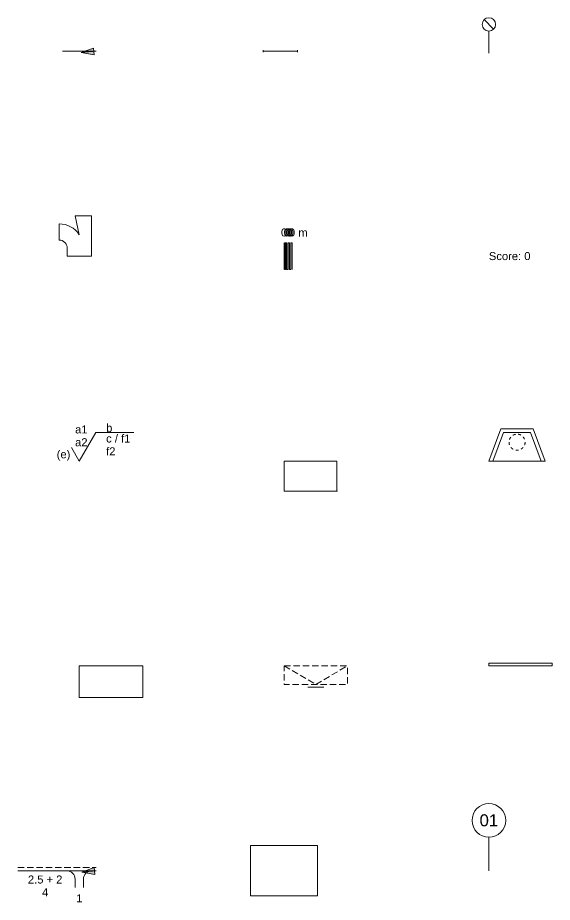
# Model space of a CAD drawing. Header units: millimetres. Extents: x 772 to 22306, y -18432 to -1178.
# Drawn here: x 772 to 10885, y -18030 to -1302 of the extents above; entities that cross this region are included whole.
import ezdxf

# ---------------------------------------------------------------- set-up
doc = ezdxf.new("R2010")
doc.units = ezdxf.units.MM
doc.header["$LTSCALE"] = 50
for name, pattern in [('ISO-07 Dotted', [0.889, 0.127, -0.762]), ('VW-01 Short Dashed', [2.116125, 1.058062, -1.058062]), ('VW-02 Medium Dashed', [3.527298, 2.469236, -1.058062])]:
    doc.linetypes.add(name, pattern=pattern)
for name, color, linetype, lineweight in [('pio-Adjacency Score', 7, 'Continuous', 5), ('pio-Base Cabinet', 7, 'Continuous', 5), ('pio-Fireplace', 7, 'Continuous', 5), ('pio-Flowchart Node', 7, 'Continuous', 5), ('pio-Grid Bubble', 7, 'Continuous', 5), ('pio-HVAC Splitter', 7, 'Continuous', 5), ('pio-Incandescent Fixture', 7, 'Continuous', 5), ('pio-Leader Line', 7, 'Continuous', 5), ('pio-Rafter', 7, 'Continuous', 5), ('pio-Scale Bar', 7, 'Continuous', 5), ('pio-Surface Texture Symbol', 7, 'Continuous', 5), ('pio-Welding Sym-Flange (ISO)', 7, 'Continuous', 5), ('pio-Workstation Counter', 7, 'Continuous', 5), ('pio-Workstation Overhead', 7, 'Continuous', 5), ('pio-Workstation Panel', 7, 'Continuous', 5)]:
    doc.layers.add(name, color=color, linetype=linetype, lineweight=lineweight)
doc.styles.add('Arial', font='Arial.ttf')

# ---------------------------------------------------------------- blocks, each defined once
blk = doc.blocks.new('obj-00')
at = {"layer": 'pio-Leader Line', "linetype": 'Continuous', "lineweight": 0, "transparency": 33554687}
blk.add_hatch(color=7, dxfattribs=at).paths.add_polyline_path([(282, -68), (38, -25), (270, 59)])
at = {"layer": 'pio-Leader Line', "color": 7, "linetype": 'Continuous', "lineweight": 5, "transparency": 33554687}
for p, q in [((-318, 0), (318, 0)), ((318, 0), (38, -25))]:
    blk.add_line(p, q, dxfattribs=at)
at = {"layer": 'pio-Leader Line', "color": 7, "linetype": 'Continuous', "lineweight": 5, "transparency": 33554687, "flags": 128}
blk.add_lwpolyline([(282, -68), (38, -25), (270, 59)], close=True, dxfattribs=at)
blk = doc.blocks.new('obj-01 (2D)')
at = {"layer": 'pio-Rafter', "color": 7, "linetype": 'Continuous', "lineweight": 5, "transparency": 33554687}
for p, q in [((-393.7, -19.05), (-393.7, 19.05)), ((-393.7, 0), (254, 0)), ((254, -19.05), (254, 19.05))]:
    blk.add_line(p, q, dxfattribs=at)
blk = doc.blocks.new('obj-02 (2D)')
at = {"layer": 'pio-Incandescent Fixture', "color": 7, "linetype": 'Continuous', "lineweight": 5, "transparency": 33554687}
blk.add_line((0, -38), (0, 508), dxfattribs=at)
at = {"layer": 'pio-Incandescent Fixture', "color": 0, "flags": 1}
for tag in ['IFC_UUID', 'instanceID', 'Name', 'Circuit_#', 'Wire_Size', 'Trip', 'Conduit_Size', 'V.A.___Watts', 'Remarks', 'Phase___Pole', 'Voltage', 'Circuit_Type', 'UID', 'ID']:
    blk.add_attdef(tag, (9558, -1975), '', height=0.18, dxfattribs=at)
at = {"color": 255, "linetype": 'Continuous', "lineweight": 5, "transparency": 33554687}
blk.add_wipeout([(0, 635), (12, 634), (25, 633), (37, 630), (49, 625), (60, 620), (71, 614), (81, 606), (90, 598), (98, 589), (106, 579), (112, 568), (117, 557), (122, 545), (125, 533), (126, 520), (127, 508), (126, 496), (125, 483), (122, 471), (117, 459), (112, 448), (106, 437), (98, 427), (90, 418), (81, 410), (71, 402), (60, 396), (49, 391), (37, 386), (25, 383), (12, 382), (0, 381), (-12, 382), (-25, 383), (-37, 386), (-49, 391), (-60, 396), (-71, 402), (-81, 410), (-90, 418), (-98, 427), (-106, 437), (-112, 448), (-117, 459), (-122, 471), (-125, 483), (-126, 496), (-127, 508), (-126, 520), (-125, 533), (-122, 545), (-117, 557), (-112, 568), (-106, 579), (-98, 589), (-90, 598), (-81, 606), (-71, 614), (-60, 620), (-49, 625), (-37, 630), (-25, 633), (-12, 634)], dxfattribs=at).dxf.layer = 'pio-Incandescent Fixture'
at = {"layer": 'pio-Incandescent Fixture', "color": 7, "linetype": 'Continuous', "lineweight": 5, "transparency": 33554687}
blk.add_line((-90, 598), (90, 418), dxfattribs=at)
blk.add_circle((0, 508), 127, dxfattribs=at)
blk = doc.blocks.new('obj-06 (2D)')
at = {"layer": 'pio-HVAC Splitter', "color": 0, "flags": 1}
for tag in ['IFC_UUID', 'instanceID', 'ID', 'Type', 'Size', 'Matl_Area', 'Matl_Gauge', 'DStype', 'DSnum', 'DSupstream', 'DSconnected', 'DScfm', 'UID']:
    blk.add_attdef(tag, (1556, -5811), '', height=0.18, dxfattribs=at)
at = {"color": 255, "linetype": 'Continuous', "lineweight": 5, "transparency": 33554687}
blk.add_wipeout([(229, 0), (-229, 0), (-229, 152), (-232, 182), (-240, 211), (-254, 237), (-273, 260), (-296, 279), (-323, 293), (-351, 302), (-381, 305), (-381, 610), (-325, 606), (-270, 596), (-216, 579), (-165, 555), (-117, 526), (-73, 490), (-34, 450), (0, 405), (-76, 762), (229, 762)], dxfattribs=at).dxf.layer = 'pio-HVAC Splitter'
at = {"layer": 'pio-HVAC Splitter', "color": 7, "linetype": 'Continuous', "lineweight": 9, "transparency": 33554687}
for p, q in [((-76, 762), (229, 762)), ((-381, 305), (-381, 610)), ((-229, 0), (229, 0))]:
    blk.add_line(p, q, dxfattribs=at)
at = {"layer": 'pio-HVAC Splitter', "color": 7, "linetype": 'Continuous', "lineweight": 5, "transparency": 33554687}
blk.add_line((229, 762), (229, 0), dxfattribs=at)
at = {"layer": 'pio-HVAC Splitter', "color": 7, "linetype": 'Continuous', "lineweight": 5, "transparency": 33554687, "flags": 128}
for points in [[(-381, 610, -0.251381), (0, 405), (-76, 762)], [(-229, 0), (-229, 152, 0.414214), (-381, 305)]]:
    blk.add_lwpolyline(points, format="xyb", dxfattribs=at)
blk = doc.blocks.new('obj-07')
at = {"layer": 'pio-Scale Bar', "color": 7, "linetype": 'Continuous', "lineweight": 5, "transparency": 33554687}
for p, q in [((0, -250), (0, 250)), ((0, 250), (10, 250)), ((10, 250), (10, -250)), ((20, -250), (20, 250)), ((20, 250), (30, 250)), ((30, 250), (30, -250)), ((40, -250), (40, 250)), ((40, 250), (50, 250)), ((50, 250), (50, -250)), ((75, -250), (75, 250)), ((75, 250), (100, 250)), ((100, 250), (100, -250)), ((125, -250), (125, 250)), ((125, 250), (150, 250)), ((150, 250), (150, -250)), ((10, -250), (20, -250)), ((30, -250), (40, -250)), ((50, -250), (75, -250)), ((100, -250), (125, -250))]:
    blk.add_line(p, q, dxfattribs=at)
at = {"layer": 'pio-Scale Bar', "color": 7, "transparency": 33554687, "line_spacing_factor": 0.960695, "style": 'Arial'}
for s, insert, char_height, attachment_point in [('0', (0, 370.55), 151.31, 8), ('0', (50, 370.55), 151.31, 8), ('0', (75, 370.55), 151.31, 8), ('0', (100, 370.55), 151.31, 8), ('0', (125, 370.55), 151.31, 8), ('0', (150, 370.55), 151.31, 8), (' m', (210.98, 370.55), 151.309, 7)]:
    blk.add_mtext(s, dxfattribs=dict(at, insert=insert, char_height=char_height, attachment_point=attachment_point))
blk = doc.blocks.new('obj-08')
at = {"color": 255, "linetype": 'Continuous', "lineweight": 5, "transparency": 33554687}
blk.add_wipeout([(0, -121), (793, -121), (793, 121), (0, 121)], dxfattribs=at).dxf.layer = 'pio-Adjacency Score'
at = {"layer": 'pio-Adjacency Score', "color": 7, "transparency": 33554687, "insert": (0, 0), "char_height": 151.3, "attachment_point": 4, "line_spacing_factor": 0.960695, "style": 'Arial'}
blk.add_mtext('Score: 0', dxfattribs=at)
blk = doc.blocks.new('obj-12')
at = {"layer": 'pio-Surface Texture Symbol', "color": 7, "linetype": 'Continuous', "lineweight": 5, "transparency": 33554687}
for p, q in [((313, 542), (0, 0)), ((1030, 542), (313, 542)), ((0, 0), (-147, 254))]:
    blk.add_line(p, q, dxfattribs=at)
at = {"layer": 'pio-Surface Texture Symbol', "color": 7, "transparency": 33554687, "char_height": 151.3, "line_spacing_factor": 0.960695, "style": 'Arial'}
for s, insert, attachment_point in [('a1\\Pa2', (156, 277), 9), ('b ', (508, 548), 7), ('c / f1 \\Pf2 ', (508, 501), 1), ('(e)', (-169, 6), 9)]:
    blk.add_mtext(s, dxfattribs=dict(at, insert=insert, attachment_point=attachment_point))
blk = doc.blocks.new('obj-13 (2D)')
at = {"layer": 'pio-Base Cabinet', "color": 0, "flags": 1}
for tag in ['IFC_UUID', 'instanceID']:
    blk.add_attdef(tag, (5811, -10255), '', height=0.18, dxfattribs=at)
at = {"color": 255, "linetype": 'Continuous', "lineweight": 9, "transparency": 33554687}
blk.add_wipeout([(0, 0), (1000, 0), (1000, -570), (0, -570)], dxfattribs=at).dxf.layer = 'pio-Base Cabinet'
at = {"layer": 'pio-Base Cabinet', "color": 7, "linetype": 'Continuous', "lineweight": 5, "transparency": 33554687}
for p, q in [((1000, 0), (0, 0)), ((1000, -570), (0, -570))]:
    blk.add_line(p, q, dxfattribs=at)
at = {"layer": 'pio-Base Cabinet', "color": 7, "linetype": 'ISO-07 Dotted', "lineweight": 9, "transparency": 33554687}
blk.add_line((1000, -570), (0, -570), dxfattribs=at)
at = {"layer": 'pio-Base Cabinet', "color": 7, "linetype": 'Continuous', "lineweight": 9, "transparency": 33554687, "flags": 128}
blk.add_lwpolyline([(0, 0), (1000, 0), (1000, -570), (0, -570)], close=True, dxfattribs=at)
blk = doc.blocks.new('obj-14 (2D)')
at = {"layer": 'pio-Fireplace', "color": 0, "flags": 1}
for tag in ['IFC_UUID', 'instanceID']:
    blk.add_attdef(tag, (9685, -9685), '', height=0.18, dxfattribs=at)
at = {"color": 255, "linetype": 'Continuous', "lineweight": 9, "transparency": 33554687}
blk.add_wipeout([(0, 0), (229, 610), (838, 610), (1067, 0)], dxfattribs=at).dxf.layer = 'pio-Fireplace'
at = {"layer": 'pio-Fireplace', "color": 7, "linetype": 'Continuous', "lineweight": 9, "transparency": 33554687, "flags": 128}
blk.add_lwpolyline([(0, 0), (229, 610), (838, 610), (1067, 0)], close=True, dxfattribs=at)
at = {"color": 255, "linetype": 'Continuous', "lineweight": 5, "transparency": 33554687}
blk.add_wipeout([(0, 0), (229, 610), (838, 610), (1067, 0), (991, 0), (789, 538), (278, 538), (76, 0)], dxfattribs=at).dxf.layer = 'pio-Fireplace'
at = {"layer": 'pio-Fireplace', "color": 7, "linetype": 'Continuous', "lineweight": 5, "transparency": 33554687, "flags": 128}
blk.add_lwpolyline([(0, 0), (229, 610), (838, 610), (1067, 0), (991, 0), (789, 538), (278, 538), (76, 0)], close=True, dxfattribs=at)
at = {"layer": 'pio-Fireplace', "color": 7, "linetype": 'VW-01 Short Dashed', "lineweight": 5, "transparency": 33554687}
blk.add_circle((533, 356), 152, dxfattribs=at)
blk = doc.blocks.new('obj-18 (2D)')
at = {"layer": 'pio-Workstation Counter', "color": 0, "flags": 1}
for tag in ['IFC_UUID', 'instanceID']:
    blk.add_attdef(tag, (1937, -14159), '', height=0.18, dxfattribs=at)
at = {"color": 255, "linetype": 'Continuous', "lineweight": 5, "transparency": 33554687}
blk.add_wipeout([(0, 0), (1200, 0), (1200, -600), (0, -600)], dxfattribs=at).dxf.layer = 'pio-Workstation Counter'
at = {"layer": 'pio-Workstation Counter', "color": 7, "linetype": 'Continuous', "lineweight": 5, "transparency": 33554687, "flags": 128}
blk.add_lwpolyline([(0, 0), (1200, 0), (1200, -600), (0, -600)], close=True, dxfattribs=at)
blk = doc.blocks.new('obj-19 (2D)')
at = {"layer": 'pio-Workstation Overhead', "color": 0, "flags": 1}
for tag in ['IFC_UUID', 'instanceID']:
    blk.add_attdef(tag, (5811, -13959.8), '', height=0.18, dxfattribs=at)
at = {"color": 255, "linetype": 'VW-02 Medium Dashed', "lineweight": 9, "transparency": 33554687}
blk.add_wipeout([(0, 0), (1200, 0), (1200, -350), (0, -350)], dxfattribs=at).dxf.layer = 'pio-Workstation Overhead'
at = {"layer": 'pio-Workstation Overhead', "color": 7, "linetype": 'VW-02 Medium Dashed', "lineweight": 5, "transparency": 33554687}
for p, q in [((0, 0), (600, -350)), ((600, -350), (1200, 0))]:
    blk.add_line(p, q, dxfattribs=at)
at = {"layer": 'pio-Workstation Overhead', "color": 7, "linetype": 'Continuous', "lineweight": 5, "transparency": 33554687}
blk.add_line((447.6, -400.8), (752.4, -400.8), dxfattribs=at)
at = {"layer": 'pio-Workstation Overhead', "color": 7, "linetype": 'VW-02 Medium Dashed', "lineweight": 9, "transparency": 33554687, "flags": 128}
blk.add_lwpolyline([(0, 0), (1200, 0), (1200, -350), (0, -350)], close=True, dxfattribs=at)
blk = doc.blocks.new('obj-20 (2D)')
at = {"layer": 'pio-Workstation Panel', "color": 0, "flags": 1}
for tag in ['IFC_UUID', 'instanceID']:
    blk.add_attdef(tag, (9685, -13559), '', height=0.18, dxfattribs=at)
at = {"color": 255, "linetype": 'Continuous', "lineweight": 5, "transparency": 33554687}
blk.add_wipeout([(0, 50), (1200, 50), (1200, 0), (0, 0)], dxfattribs=at).dxf.layer = 'pio-Workstation Panel'
at = {"layer": 'pio-Workstation Panel', "color": 7, "linetype": 'Continuous', "lineweight": 5, "transparency": 33554687, "flags": 128}
blk.add_lwpolyline([(0, 50), (1200, 50), (1200, 0), (0, 0)], close=True, dxfattribs=at)
blk = doc.blocks.new('obj-24')
at = {"layer": 'pio-Welding Sym-Flange (ISO)', "linetype": 'Continuous', "lineweight": 0, "transparency": 33554687}
blk.add_hatch(color=7, dxfattribs=at).paths.add_polyline_path([(294, -68), (51, -25), (283, 59)])
at = {"layer": 'pio-Welding Sym-Flange (ISO)', "color": 7, "linetype": 'VW-02 Medium Dashed', "lineweight": 5, "transparency": 33554687}
blk.add_line((-1165, 64), (318, 64), dxfattribs=at)
at = {"layer": 'pio-Welding Sym-Flange (ISO)', "color": 7, "linetype": 'Continuous', "lineweight": 5, "transparency": 33554687}
for p, q in [((-1165, 0), (318, 0)), ((318, 0), (51, -25)), ((-79, -318), (-79, -159)), ((79, -159), (79, -318))]:
    blk.add_line(p, q, dxfattribs=at)
at = {"layer": 'pio-Welding Sym-Flange (ISO)', "color": 7, "linetype": 'Continuous', "lineweight": 5, "transparency": 33554687, "flags": 128}
blk.add_lwpolyline([(294, -68), (51, -25), (283, 59)], close=True, dxfattribs=at)
at = {"layer": 'pio-Welding Sym-Flange (ISO)', "color": 7, "linetype": 'Continuous', "lineweight": 5, "transparency": 33554687}
for centre, start, end in [((-238, -159), 0, 90), ((238, -159), 90, 180)]:
    blk.add_arc(centre, 159, start, end, dxfattribs=at)
at = {"layer": 'pio-Welding Sym-Flange (ISO)', "color": 7, "transparency": 33554687, "attachment_point": 2, "line_spacing_factor": 0.960695, "style": 'Arial'}
for s, insert, char_height in [('2.5 + 2\\P4', (-646, -90), 151.3), ('1', (0, -446), 151)]:
    blk.add_mtext(s, dxfattribs=dict(at, insert=insert, char_height=char_height))
blk = doc.blocks.new('obj-25')
at = {"color": 255, "linetype": 'Continuous', "lineweight": 5, "transparency": 33554687}
blk.add_wipeout([(-635, 476.25), (635, 476.25), (635, -476.25), (-635, -476.25)], dxfattribs=at).dxf.layer = 'pio-Flowchart Node'
at = {"layer": 'pio-Flowchart Node', "color": 7, "linetype": 'Continuous', "lineweight": 5, "transparency": 33554687, "flags": 128}
blk.add_lwpolyline([(-635, 476.25), (635, 476.25), (635, -476.25), (-635, -476.25)], close=True, dxfattribs=at)
blk = doc.blocks.new('obj-26')
at = {"layer": 'pio-Grid Bubble', "color": 0, "flags": 1}
for tag in ['IFC_UUID', 'instanceID']:
    blk.add_attdef(tag, (9368, -17445), '', height=0.18, dxfattribs=at)
at = {"color": 255, "linetype": 'Continuous', "lineweight": 5, "transparency": 33554687}
blk.add_wipeout([(318, 952), (316, 921), (311, 891), (304, 860), (293, 831), (280, 803), (264, 776), (245, 751), (225, 728), (201, 707), (176, 689), (150, 672), (122, 659), (92, 649), (62, 641), (31, 637), (0, 635), (-31, 637), (-62, 641), (-92, 649), (-122, 659), (-150, 672), (-176, 689), (-201, 707), (-225, 728), (-245, 751), (-264, 776), (-280, 803), (-293, 831), (-304, 860), (-311, 891), (-316, 921), (-318, 952), (-316, 984), (-311, 1014), (-304, 1045), (-293, 1074), (-280, 1102), (-264, 1129), (-245, 1154), (-225, 1177), (-201, 1198), (-176, 1216), (-150, 1233), (-122, 1246), (-92, 1256), (-62, 1264), (-31, 1268), (0, 1270), (31, 1268), (62, 1264), (92, 1256), (122, 1246), (150, 1233), (176, 1216), (201, 1198), (225, 1177), (245, 1154), (264, 1129), (280, 1102), (293, 1074), (304, 1045), (311, 1014), (316, 984)], dxfattribs=at).dxf.layer = 'pio-Grid Bubble'
at = {"layer": 'pio-Grid Bubble', "color": 7, "linetype": 'Continuous', "lineweight": 9, "transparency": 33554687}
blk.add_line((0, 635), (0, 0), dxfattribs=at)
at = {"layer": 'pio-Grid Bubble', "color": 7, "linetype": 'Continuous', "lineweight": 5, "transparency": 33554687}
blk.add_circle((0, 952), 318, dxfattribs=at)
at = {"layer": 'pio-Grid Bubble', "color": 7, "transparency": 33554687, "insert": (0, 952), "char_height": 227, "attachment_point": 5, "line_spacing_factor": 0.960695, "style": 'Arial'}
blk.add_mtext('01', dxfattribs=at)

msp = doc.modelspace()

# ---------------------------------------------------------------- block references
at = {"layer": 'pio-Adjacency Score', "color": 7, "transparency": 33554687}
msp.add_blockref('obj-08', (9685, -5811), dxfattribs=at)
at = {"layer": 'pio-Base Cabinet', "color": 7, "transparency": 33554687}
msp.add_blockref('obj-13 (2D)', (5811, -9685), dxfattribs=at)
at = {"layer": 'pio-Fireplace', "color": 7, "transparency": 33554687}
msp.add_blockref('obj-14 (2D)', (9685, -9685), dxfattribs=at)
at = {"layer": 'pio-Flowchart Node', "color": 7, "transparency": 33554687}
msp.add_blockref('obj-25', (5811, -17433), dxfattribs=at)
at = {"layer": 'pio-Grid Bubble', "color": 7, "transparency": 33554687}
msp.add_blockref('obj-26', (9685, -17433), dxfattribs=at)
at = {"layer": 'pio-HVAC Splitter', "color": 7, "transparency": 33554687}
msp.add_blockref('obj-06 (2D)', (1937, -5811), dxfattribs=at)
at = {"layer": 'pio-Incandescent Fixture', "color": 7, "transparency": 33554687}
msp.add_blockref('obj-02 (2D)', (9685, -1937), dxfattribs=at)
at = {"layer": 'pio-Leader Line', "color": 7, "transparency": 33554687}
msp.add_blockref('obj-00', (1937, -1937), dxfattribs=at)
at = {"layer": 'pio-Rafter', "color": 7, "transparency": 33554687}
msp.add_blockref('obj-01 (2D)', (5811, -1937), dxfattribs=at)
at = {"layer": 'pio-Scale Bar', "color": 7, "transparency": 33554687}
msp.add_blockref('obj-07', (5811, -5811), dxfattribs=at)
at = {"layer": 'pio-Surface Texture Symbol', "color": 7, "transparency": 33554687}
msp.add_blockref('obj-12', (1937, -9685), dxfattribs=at)
at = {"layer": 'pio-Welding Sym-Flange (ISO)', "color": 7, "transparency": 33554687}
msp.add_blockref('obj-24', (1937, -17433), dxfattribs=at)
at = {"layer": 'pio-Workstation Counter', "color": 7, "transparency": 33554687}
msp.add_blockref('obj-18 (2D)', (1937, -13559), dxfattribs=at)
at = {"layer": 'pio-Workstation Overhead', "color": 7, "transparency": 33554687}
msp.add_blockref('obj-19 (2D)', (5811, -13559), dxfattribs=at)
at = {"layer": 'pio-Workstation Panel', "color": 7, "transparency": 33554687}
msp.add_blockref('obj-20 (2D)', (9685, -13559), dxfattribs=at)

doc.saveas('drawing.dxf')
